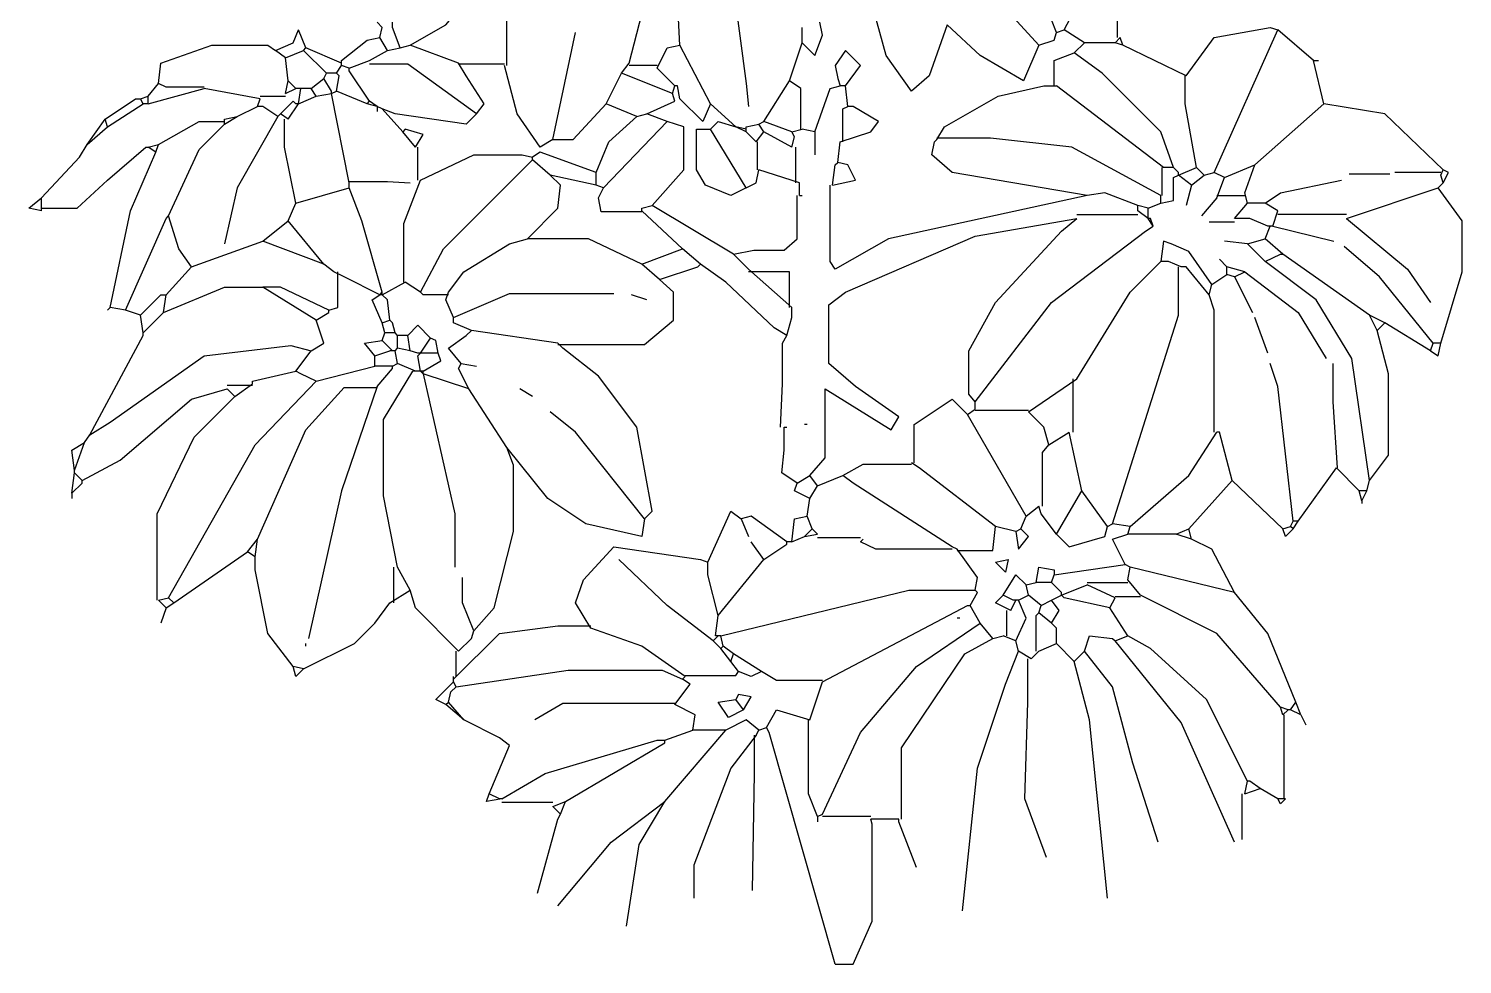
# Model space of a CAD drawing. Header units: millimetres. Extents: x 1217 to 2428, y 234 to 644.
# Drawn here: x 2124.609 to 2125.435, y 377.96 to 378.499 of the extents above; entities that cross this region are included whole.
import ezdxf

# ---------------------------------------------------------------- set-up
doc = ezdxf.new("R2010")
doc.units = ezdxf.units.MM
doc.layers.add('0.1', color=251, linetype='Continuous')

msp = doc.modelspace()

# ---------------------------------------------------------------- linework, layer by layer
at = {"layer": '0.1', "color": 3, "linetype": 'Continuous', "elevation": 0}
for points in [[(2124.98989, 378.61399), (2125.00747, 378.57733), (2125.02216, 378.46733), (2125.0236, 378.45413)], [(2124.95467, 378.47906), (2124.96788, 378.53039), (2124.96788, 378.59786), (2124.95907, 378.60813)], [(2124.98401, 378.48933), (2124.97813, 378.60373), (2124.97962, 378.61106)], [(2125.20548, 378.49813), (2125.22161, 378.52893)], [(2125.19081, 378.48933), (2125.16147, 378.52159)], [(2124.82854, 378.48933), (2124.84907, 378.50106), (2124.86376, 378.51866), (2124.8652, 378.51866)], [(2124.88427, 378.47759), (2124.88427, 378.51426)], [(2125.13801, 378.50106), (2125.12774, 378.47173), (2125.11747, 378.46293), (2125.10282, 378.48346), (2125.09548, 378.50986), (2125.10282, 378.51866), (2125.10575, 378.51866)], [(2125.23628, 378.49373), (2125.23628, 378.51866)], [(2125.20108, 378.49666), (2125.19813, 378.50399)], [(2124.75081, 378.48639), (2124.76108, 378.49079), (2124.76401, 378.49813)], [(2124.76841, 378.48786), (2124.76401, 378.49813)], [(2124.81095, 378.49373), (2124.81241, 378.49959), (2124.80948, 378.50253)], [(2124.82266, 378.48786), (2124.81829, 378.49959), (2124.81829, 378.50253)], [(2124.91067, 378.43506), (2124.92387, 378.49666)], [(2125.05442, 378.49079), (2125.06174, 378.48346), (2125.06614, 378.49519), (2125.06467, 378.50253)], [(2125.05442, 378.49079), (2125.05442, 378.49959)], [(2125.19081, 378.48933), (2125.182, 378.46879), (2125.15708, 378.48346), (2125.13801, 378.50106)], [(2125.19081, 378.48933), (2125.19962, 378.49226), (2125.20108, 378.49666)], [(2125.20108, 378.49666), (2125.20548, 378.49813)], [(2125.21721, 378.49079), (2125.20548, 378.49813)], [(2125.27587, 378.47173), (2125.292, 378.49373), (2125.32426, 378.49959), (2125.32868, 378.49813)], [(2125.292, 378.41599), (2125.32868, 378.49813)], [(2125.34921, 378.48053), (2125.32868, 378.49813)], [(2124.68335, 378.46733), (2124.68481, 378.47906), (2124.71415, 378.48933), (2124.74641, 378.48933), (2124.75081, 378.48639)], [(2124.76694, 378.48639), (2124.76841, 378.48786)], [(2124.78895, 378.47906), (2124.76841, 378.48786)], [(2124.78895, 378.48053), (2124.8036, 378.49226), (2124.81095, 378.49373)], [(2124.81534, 378.48639), (2124.81095, 378.49373)], [(2124.81534, 378.48639), (2124.82266, 378.48786)], [(2124.82266, 378.48786), (2124.82854, 378.48933)], [(2124.85641, 378.47906), (2124.82854, 378.48933)], [(2124.97081, 378.47613), (2124.97669, 378.48786), (2124.98401, 378.48933)], [(2125.00161, 378.45559), (2124.98401, 378.48933)], [(2125.04708, 378.46879), (2125.05442, 378.49079)], [(2125.21133, 378.48492), (2125.21721, 378.49079)], [(2125.23481, 378.49079), (2125.21721, 378.49079)], [(2125.23481, 378.49079), (2125.23774, 378.49373)], [(2125.23921, 378.48933), (2125.23481, 378.49079)], [(2125.23921, 378.48933), (2125.23774, 378.49373)], [(2125.27587, 378.47173), (2125.23921, 378.48933)], [(2124.75669, 378.48199), (2124.75081, 378.48639)], [(2124.75669, 378.48199), (2124.76694, 378.48639)], [(2124.75813, 378.46879), (2124.75669, 378.48199)], [(2124.78014, 378.47319), (2124.76694, 378.48639)], [(2124.78895, 378.47906), (2124.78895, 378.48053)], [(2124.79335, 378.47613), (2124.80509, 378.48053)], [(2124.80509, 378.48053), (2124.81534, 378.48639)], [(2125.07934, 378.46586), (2125.08813, 378.47759), (2125.07934, 378.48639), (2125.07348, 378.47759), (2125.07495, 378.47026), (2125.07641, 378.46586)], [(2125.19962, 378.46586), (2125.19962, 378.48053), (2125.21133, 378.48492)], [(2125.26854, 378.41893), (2125.26122, 378.43946), (2125.22747, 378.47319), (2125.21133, 378.48492)], [(2125.34921, 378.48053), (2125.35216, 378.48053)], [(2125.35508, 378.45559), (2125.34921, 378.48053)], [(2124.77868, 378.47026), (2124.78014, 378.47319)], [(2124.78602, 378.47319), (2124.78014, 378.47319)], [(2124.78602, 378.47319), (2124.78895, 378.47759)], [(2124.78602, 378.46293), (2124.78747, 378.47173), (2124.78602, 378.47319)], [(2124.78895, 378.47759), (2124.78895, 378.47906)], [(2124.79335, 378.47613), (2124.78895, 378.47759)], [(2124.80509, 378.45706), (2124.79335, 378.47466), (2124.79335, 378.47613)], [(2124.86669, 378.44972), (2124.82708, 378.47833), (2124.80509, 378.47833)], [(2124.86669, 378.44972), (2124.87108, 378.45559), (2124.86081, 378.47173), (2124.85641, 378.47906)], [(2124.88282, 378.47833), (2124.85641, 378.47833)], [(2124.91067, 378.43506), (2124.90335, 378.43066), (2124.89014, 378.44972), (2124.88282, 378.47759)], [(2124.94147, 378.45559), (2124.95028, 378.47319)], [(2124.95028, 378.47319), (2124.95467, 378.47906)], [(2124.97962, 378.46146), (2124.95028, 378.47319)], [(2124.97081, 378.47759), (2124.95467, 378.47759)], [(2124.98108, 378.46586), (2124.97081, 378.47613)], [(2125.28174, 378.41893), (2125.27514, 378.45559), (2125.27514, 378.47173)], [(2124.67747, 378.45999), (2124.68335, 378.46733)], [(2124.67747, 378.45559), (2124.70973, 378.46439)], [(2124.70973, 378.46512), (2124.68774, 378.46512), (2124.68335, 378.46733)], [(2124.742, 378.45853), (2124.70973, 378.46439)], [(2124.75669, 378.46146), (2124.75813, 378.46879)], [(2124.75669, 378.46146), (2124.76255, 378.46439)], [(2124.76255, 378.46439), (2124.75813, 378.46879)], [(2124.76548, 378.46439), (2124.76255, 378.46439)], [(2124.76401, 378.45559), (2124.76548, 378.46439)], [(2124.77134, 378.46439), (2124.76548, 378.46439)], [(2124.77134, 378.46439), (2124.77868, 378.47026)], [(2124.77427, 378.45999), (2124.77134, 378.46439)], [(2124.78307, 378.46293), (2124.77868, 378.47026)], [(2124.78307, 378.46146), (2124.78307, 378.46293)], [(2124.78307, 378.46146), (2124.78602, 378.46293)], [(2124.8036, 378.45559), (2124.78602, 378.46293)], [(2124.97962, 378.46146), (2124.98108, 378.46586)], [(2125.00161, 378.45559), (2124.99721, 378.44532), (2124.98401, 378.45853), (2124.98255, 378.46586), (2124.98108, 378.46586)], [(2125.03241, 378.44532), (2125.04708, 378.46879)], [(2125.05368, 378.44093), (2125.05368, 378.46439), (2125.04708, 378.46879)], [(2125.06174, 378.43946), (2125.07055, 378.46439), (2125.07641, 378.46586)], [(2125.07788, 378.46586), (2125.07641, 378.46586)], [(2125.07934, 378.46586), (2125.07788, 378.46586)], [(2125.08081, 378.45413), (2125.07934, 378.46586)], [(2125.13216, 378.43506), (2125.13653, 378.44239), (2125.16735, 378.45999), (2125.19376, 378.46586), (2125.20108, 378.46586)], [(2125.26266, 378.41893), (2125.20108, 378.46586)], [(2124.65255, 378.44679), (2124.67014, 378.45853), (2124.67307, 378.45853)], [(2124.65401, 378.44239), (2124.67454, 378.45559)], [(2124.67307, 378.45853), (2124.67747, 378.45999)], [(2124.67454, 378.45559), (2124.67307, 378.45853)], [(2124.67747, 378.45559), (2124.67454, 378.45559)], [(2124.67747, 378.45559), (2124.67747, 378.45999)], [(2124.74055, 378.45413), (2124.742, 378.45853)], [(2124.742, 378.45999), (2124.75669, 378.45999)], [(2124.75376, 378.44972), (2124.76108, 378.45706), (2124.76255, 378.45559)], [(2124.75813, 378.44679), (2124.76401, 378.45559)], [(2124.76401, 378.45559), (2124.76255, 378.45559)], [(2124.76401, 378.45559), (2124.77427, 378.45999)], [(2124.77427, 378.45999), (2124.78307, 378.46146)], [(2124.79335, 378.41012), (2124.78307, 378.46146)], [(2124.8036, 378.45559), (2124.80509, 378.45706)], [(2124.80948, 378.45413), (2124.8036, 378.45559)], [(2124.80948, 378.45413), (2124.80509, 378.45706)], [(2124.91067, 378.43506), (2124.92241, 378.43506), (2124.94147, 378.45559)], [(2124.95907, 378.44826), (2124.94147, 378.45559)], [(2124.96495, 378.44972), (2124.98108, 378.45706), (2124.97962, 378.46146)], [(2125.01628, 378.44239), (2125.00161, 378.45559)], [(2125.31548, 378.42039), (2125.35508, 378.45559)], [(2125.42401, 378.41746), (2125.39028, 378.44972), (2125.35508, 378.45559)], [(2124.64227, 378.43213), (2124.65255, 378.44679)], [(2124.65401, 378.44239), (2124.65255, 378.44679)], [(2124.75227, 378.44826), (2124.7288, 378.40719), (2124.72147, 378.37492)], [(2124.72147, 378.44679), (2124.7288, 378.44826)], [(2124.72147, 378.44386), (2124.7288, 378.44826)], [(2124.72147, 378.44386), (2124.72147, 378.44679)], [(2124.7288, 378.44826), (2124.74055, 378.45413)], [(2124.75227, 378.44826), (2124.74348, 378.45413), (2124.74055, 378.45413)], [(2124.75227, 378.44826), (2124.75376, 378.44972)], [(2124.75813, 378.44679), (2124.75376, 378.44972)], [(2124.76255, 378.39839), (2124.75595, 378.43066), (2124.75595, 378.44679)], [(2124.80948, 378.45413), (2124.80948, 378.45119)], [(2124.81241, 378.45266), (2124.80948, 378.45413)], [(2124.86669, 378.44972), (2124.86081, 378.44386), (2124.81973, 378.44972), (2124.81241, 378.45266)], [(2124.82415, 378.43946), (2124.81241, 378.45266)], [(2124.93561, 378.41599), (2124.94294, 378.43359), (2124.95907, 378.44826)], [(2124.95907, 378.44826), (2124.96495, 378.44972)], [(2124.97669, 378.44532), (2124.96495, 378.44972)], [(2125.07641, 378.43359), (2125.09401, 378.43946), (2125.09841, 378.44532), (2125.08376, 378.45413), (2125.08081, 378.45413)], [(2125.07788, 378.43359), (2125.07788, 378.45266), (2125.08081, 378.45413)], [(2124.64227, 378.43213), (2124.65401, 378.44239)], [(2124.68335, 378.43213), (2124.7068, 378.44532), (2124.72147, 378.44532)], [(2124.68921, 378.39106), (2124.7068, 378.42919), (2124.72147, 378.44386)], [(2124.83147, 378.43066), (2124.83587, 378.43799), (2124.82561, 378.44093), (2124.82415, 378.43946)], [(2124.83147, 378.43066), (2124.82415, 378.43946)], [(2124.94001, 378.40719), (2124.97669, 378.44532)], [(2124.96788, 378.39693), (2124.98622, 378.41746), (2124.98622, 378.44239), (2124.97669, 378.44532)], [(2125.02216, 378.40719), (2125.01335, 378.40279), (2124.99868, 378.40866), (2124.99354, 378.41746), (2124.99354, 378.44093), (2125.00161, 378.44093)], [(2125.00161, 378.44093), (2125.00602, 378.44532), (2125.01628, 378.44239)], [(2125.02216, 378.40719), (2125.00161, 378.44093)], [(2125.02216, 378.44093), (2125.01628, 378.44239)], [(2125.02216, 378.43946), (2125.01628, 378.44239)], [(2125.02216, 378.44239), (2125.02948, 378.44386)], [(2125.02216, 378.44093), (2125.02216, 378.44239)], [(2125.02216, 378.43946), (2125.02216, 378.44093)], [(2125.02801, 378.43359), (2125.02216, 378.43946)], [(2125.02801, 378.43359), (2125.03241, 378.43946)], [(2125.02948, 378.44386), (2125.03241, 378.44532)], [(2125.03241, 378.43946), (2125.02948, 378.44386)], [(2125.04854, 378.43946), (2125.03241, 378.44532)], [(2125.04854, 378.43066), (2125.03241, 378.43946)], [(2125.04854, 378.43946), (2125.05442, 378.44093)], [(2125.04854, 378.43066), (2125.05001, 378.43653), (2125.04854, 378.43946)], [(2125.06174, 378.43946), (2125.05442, 378.44093)], [(2125.06174, 378.43946), (2125.06174, 378.42626)], [(2124.61587, 378.39546), (2124.63641, 378.39546), (2124.65401, 378.41159), (2124.67602, 378.43066), (2124.67747, 378.43066)], [(2124.63788, 378.42479), (2124.64227, 378.43213)], [(2124.63788, 378.42479), (2124.64227, 378.43213)], [(2124.67747, 378.43066), (2124.68335, 378.43213)], [(2124.68188, 378.42773), (2124.67747, 378.43066)], [(2124.68188, 378.42773), (2124.68335, 378.43213)], [(2124.83294, 378.41159), (2124.83294, 378.43066)], [(2125.02876, 378.41746), (2125.02876, 378.43359)], [(2125.05075, 378.41012), (2125.05075, 378.43066)], [(2125.07495, 378.42186), (2125.07641, 378.43359)], [(2125.21868, 378.40279), (2125.14094, 378.41599), (2125.12921, 378.42626), (2125.13067, 378.43359), (2125.13216, 378.43506)], [(2125.26122, 378.40279), (2125.20989, 378.43066), (2125.16294, 378.43579), (2125.13216, 378.43579)], [(2124.61587, 378.40133), (2124.63788, 378.42479)], [(2124.65548, 378.33826), (2124.66721, 378.39399), (2124.68188, 378.42773)], [(2124.83442, 378.41159), (2124.8652, 378.42626), (2124.89307, 378.42626), (2124.89895, 378.42479)], [(2124.83442, 378.34706), (2124.84762, 378.37199), (2124.89895, 378.42333)], [(2124.93561, 378.41599), (2124.90335, 378.42773), (2124.89895, 378.42479)], [(2124.89895, 378.42333), (2124.89895, 378.42479)], [(2124.90921, 378.41452), (2124.89895, 378.42333)], [(2125.072, 378.40866), (2125.07348, 378.42039), (2125.07495, 378.42186)], [(2125.072, 378.40866), (2125.0852, 378.41159), (2125.08081, 378.42039), (2125.07495, 378.42186)], [(2124.89602, 378.37786), (2124.9136, 378.39546), (2124.91508, 378.40866), (2124.90921, 378.41452)], [(2124.93561, 378.40866), (2124.90921, 378.41452)], [(2124.93561, 378.40866), (2124.93561, 378.41599)], [(2125.02216, 378.40719), (2125.02801, 378.41012), (2125.02948, 378.41746)], [(2125.05294, 378.41012), (2125.02948, 378.41746)], [(2125.26122, 378.39839), (2125.26854, 378.39986), (2125.26854, 378.41306), (2125.27147, 378.41452)], [(2125.26194, 378.40279), (2125.26194, 378.41893)], [(2125.26854, 378.41893), (2125.26266, 378.41893)], [(2125.27147, 378.41599), (2125.26854, 378.41893)], [(2125.27147, 378.41452), (2125.28174, 378.41893)], [(2125.27147, 378.41452), (2125.27147, 378.41599)], [(2125.2788, 378.40866), (2125.27147, 378.41452)], [(2125.2788, 378.40866), (2125.28614, 378.41452)], [(2125.28614, 378.41452), (2125.28174, 378.41893)], [(2125.28614, 378.41452), (2125.292, 378.41599)], [(2125.29788, 378.41306), (2125.292, 378.41599)], [(2125.29348, 378.40133), (2125.29788, 378.41306)], [(2125.29788, 378.41306), (2125.31548, 378.42039)], [(2125.30962, 378.40426), (2125.31548, 378.42039)], [(2125.36973, 378.41526), (2125.39321, 378.41526)], [(2125.42255, 378.41599), (2125.39614, 378.41599)], [(2125.42255, 378.41452), (2125.42401, 378.41746)], [(2125.42401, 378.41012), (2125.42255, 378.41452)], [(2125.42401, 378.41012), (2125.42694, 378.41599), (2125.42401, 378.41746)], [(2124.76255, 378.39839), (2124.79335, 378.40719)], [(2124.79335, 378.41086), (2124.81534, 378.41086), (2124.82854, 378.41012)], [(2124.79335, 378.40866), (2124.79335, 378.41012)], [(2124.79335, 378.40719), (2124.79335, 378.40866)], [(2124.81241, 378.34706), (2124.80067, 378.38813), (2124.79335, 378.40719)], [(2124.82489, 378.35293), (2124.82489, 378.38666), (2124.83442, 378.41159)], [(2124.94001, 378.40719), (2124.93561, 378.40866)], [(2124.962, 378.39326), (2124.93854, 378.39326), (2124.93708, 378.40133), (2124.94001, 378.40719)], [(2125.05294, 378.40279), (2125.05294, 378.41012)], [(2125.21868, 378.40279), (2125.10426, 378.37786), (2125.07348, 378.36026), (2125.07055, 378.36466), (2125.07055, 378.40866)], [(2125.2788, 378.40866), (2125.27587, 378.39693)], [(2125.32133, 378.39839), (2125.33014, 378.40426), (2125.36534, 378.41159)], [(2125.36829, 378.38959), (2125.42108, 378.40719)], [(2125.42108, 378.40719), (2125.42401, 378.41012)], [(2125.42255, 378.31773), (2125.43501, 378.35879), (2125.43501, 378.38813), (2125.42108, 378.40719)], [(2124.61587, 378.39399), (2124.60854, 378.39546), (2124.61587, 378.40133)], [(2124.61587, 378.39399), (2124.61587, 378.40133)], [(2124.75813, 378.38813), (2124.76255, 378.39839)], [(2124.962, 378.39546), (2124.96788, 378.39693)], [(2125.01481, 378.36906), (2124.96788, 378.39693)], [(2125.01481, 378.36906), (2125.02653, 378.37126), (2125.04415, 378.37126), (2125.05147, 378.37786), (2125.05147, 378.40279)], [(2125.05294, 378.40279), (2125.05442, 378.40279)], [(2125.24801, 378.39693), (2125.22895, 378.40426), (2125.21868, 378.40279)], [(2125.25387, 378.39546), (2125.24801, 378.39693)], [(2125.24801, 378.39399), (2125.24801, 378.39693)], [(2125.25387, 378.39546), (2125.26122, 378.39839)], [(2125.26122, 378.39839), (2125.26122, 378.40279)], [(2125.29348, 378.40133), (2125.28467, 378.39106)], [(2125.29348, 378.40279), (2125.30962, 378.40279)], [(2125.30376, 378.38959), (2125.31108, 378.39839)], [(2125.31108, 378.39839), (2125.30962, 378.40426)], [(2125.32133, 378.39839), (2125.31108, 378.39839)], [(2125.32868, 378.39399), (2125.32133, 378.39839)], [(2124.66427, 378.33679), (2124.68774, 378.38959), (2124.68921, 378.39106)], [(2124.70241, 378.36173), (2124.69509, 378.37199), (2124.68921, 378.39106)], [(2124.98548, 378.37199), (2124.962, 378.39399), (2124.962, 378.39546)], [(2125.0588, 378.24146), (2125.06762, 378.25173), (2125.06762, 378.29133), (2125.10575, 378.26786), (2125.11014, 378.27519), (2125.0852, 378.29279), (2125.06981, 378.30599), (2125.06981, 378.33972), (2125.07934, 378.34706), (2125.15415, 378.37933), (2125.21282, 378.38959)], [(2125.15415, 378.28399), (2125.15048, 378.28839), (2125.15048, 378.31333), (2125.16587, 378.34119), (2125.20401, 378.38226), (2125.21282, 378.38959)], [(2125.21282, 378.39179), (2125.24801, 378.39179)], [(2125.25387, 378.38959), (2125.24801, 378.39399)], [(2125.25387, 378.38959), (2125.25387, 378.39546)], [(2125.2568, 378.38519), (2125.25387, 378.38959)], [(2125.2568, 378.38519), (2125.25534, 378.38959), (2125.25387, 378.38959)], [(2125.32282, 378.38519), (2125.31255, 378.38959), (2125.30376, 378.38959)], [(2125.32575, 378.38519), (2125.32868, 378.39399)], [(2125.36829, 378.39179), (2125.32868, 378.39179)], [(2125.36829, 378.38959), (2125.40348, 378.36026), (2125.41669, 378.34119)], [(2124.74348, 378.37639), (2124.75813, 378.38813)], [(2124.77868, 378.36319), (2124.75813, 378.38813)], [(2125.15415, 378.28399), (2125.19813, 378.34119), (2125.25241, 378.38226), (2125.2568, 378.38519)], [(2125.30376, 378.38739), (2125.28907, 378.38739)], [(2125.32133, 378.37786), (2125.32426, 378.38519)], [(2125.32426, 378.38519), (2125.32282, 378.38519)], [(2125.32575, 378.38519), (2125.32426, 378.38519)], [(2125.32575, 378.38519), (2125.36094, 378.37639)], [(2124.70241, 378.36173), (2124.74348, 378.37639)], [(2124.77868, 378.36319), (2124.74348, 378.37639)], [(2124.85055, 378.34706), (2124.85934, 378.35879), (2124.88575, 378.37492), (2124.89602, 378.37786)], [(2124.962, 378.36319), (2124.93122, 378.37786), (2124.89602, 378.37786)], [(2124.962, 378.36319), (2124.98548, 378.37199)], [(2124.99575, 378.36319), (2124.98548, 378.37199)], [(2125.29055, 378.35146), (2125.27735, 378.37053), (2125.26708, 378.37492), (2125.26266, 378.37639), (2125.26122, 378.36466)], [(2125.31108, 378.37492), (2125.29788, 378.37639)], [(2125.31108, 378.37492), (2125.32133, 378.37786)], [(2125.32133, 378.36466), (2125.31108, 378.37492)], [(2125.33161, 378.36906), (2125.32133, 378.37786)], [(2125.41813, 378.31773), (2125.38735, 378.35586), (2125.3668, 378.37346)], [(2125.0236, 378.36026), (2125.01481, 378.36906)], [(2125.21282, 378.29719), (2125.2436, 378.34706), (2125.26122, 378.36466)], [(2125.27294, 378.36173), (2125.26561, 378.36466), (2125.26122, 378.36466)], [(2125.29934, 378.36173), (2125.29495, 378.36613)], [(2125.32133, 378.36466), (2125.33014, 378.36906), (2125.33161, 378.36906)], [(2125.38147, 378.23853), (2125.37122, 378.30893), (2125.35067, 378.34266), (2125.32133, 378.36466)], [(2125.38147, 378.33386), (2125.33161, 378.36906)], [(2124.68774, 378.34559), (2124.70241, 378.36173)], [(2124.78454, 378.35879), (2124.77868, 378.36319)], [(2124.78161, 378.33679), (2124.78675, 378.33826), (2124.78675, 378.35879)], [(2124.81095, 378.34559), (2124.7904, 378.35586), (2124.78454, 378.35879)], [(2124.97227, 378.35439), (2124.962, 378.36319)], [(2124.97227, 378.35439), (2124.99426, 378.36173), (2124.99575, 378.36319)], [(2125.04561, 378.32213), (2125.03829, 378.32653), (2125.0104, 378.35293), (2124.99575, 378.36319)], [(2125.04854, 378.33826), (2125.0236, 378.36026)], [(2125.04708, 378.33826), (2125.04708, 378.35879), (2125.0236, 378.35879)], [(2125.23335, 378.21359), (2125.27147, 378.33386), (2125.27147, 378.36173)], [(2125.28907, 378.34559), (2125.27587, 378.36173), (2125.27294, 378.36173)], [(2125.29055, 378.35146), (2125.29934, 378.35733)], [(2125.30962, 378.35879), (2125.29934, 378.36173)], [(2125.29934, 378.35733), (2125.29934, 378.36173)], [(2125.30376, 378.35586), (2125.29934, 378.35733)], [(2125.30376, 378.35586), (2125.30962, 378.35879)], [(2125.30376, 378.35586), (2125.31401, 378.33532)], [(2125.30962, 378.35879), (2125.3404, 378.33532), (2125.35653, 378.30893)], [(2124.68628, 378.33532), (2124.72147, 378.34999), (2124.74348, 378.34999)], [(2124.78161, 378.33679), (2124.75376, 378.34999), (2124.74348, 378.34999)], [(2124.77427, 378.33093), (2124.74348, 378.34999)], [(2124.81095, 378.34559), (2124.81241, 378.34706)], [(2124.81241, 378.34559), (2124.82561, 378.35293)], [(2124.81241, 378.34559), (2124.81241, 378.34706)], [(2124.83442, 378.34706), (2124.82561, 378.35293)], [(2124.85055, 378.34559), (2124.83587, 378.34559), (2124.83442, 378.34706)], [(2124.85348, 378.33239), (2124.84907, 378.34266), (2124.85055, 378.34706)], [(2124.9136, 378.31699), (2124.96348, 378.31699), (2124.98034, 378.33093), (2124.98034, 378.34706), (2124.97227, 378.35439)], [(2125.28907, 378.34559), (2125.29055, 378.35146)], [(2124.67307, 378.33386), (2124.68481, 378.34559), (2124.68774, 378.34559)], [(2124.68628, 378.33532), (2124.68774, 378.34559)], [(2124.81241, 378.32946), (2124.80653, 378.34266), (2124.81095, 378.34559)], [(2124.81241, 378.34559), (2124.81095, 378.34559)], [(2124.8168, 378.33093), (2124.81534, 378.34266), (2124.81241, 378.34559)], [(2124.85348, 378.33239), (2124.88575, 378.34633), (2124.94587, 378.34633)], [(2124.96495, 378.34266), (2124.95614, 378.34559)], [(2125.292, 378.26639), (2125.292, 378.33679), (2125.28907, 378.34559)], [(2124.65548, 378.33826), (2124.65401, 378.33679)], [(2124.66427, 378.33679), (2124.65548, 378.33826)], [(2124.67307, 378.33386), (2124.66427, 378.33679)], [(2124.67454, 378.32359), (2124.67307, 378.33386)], [(2124.67454, 378.32359), (2124.68628, 378.33532)], [(2124.77134, 378.31333), (2124.77868, 378.31773), (2124.77427, 378.33093)], [(2124.77427, 378.33093), (2124.78161, 378.33532), (2124.78161, 378.33679)], [(2124.81241, 378.32946), (2124.8168, 378.33093)], [(2124.81973, 378.32359), (2124.81829, 378.32946), (2124.8168, 378.33093)], [(2124.86376, 378.32506), (2124.85348, 378.32946), (2124.85348, 378.33239)], [(2125.04561, 378.32213), (2125.04854, 378.33239), (2125.04854, 378.33826)], [(2125.32282, 378.31186), (2125.31548, 378.33239)], [(2125.39028, 378.32946), (2125.38147, 378.33386)], [(2125.38587, 378.32506), (2125.38147, 378.33386)], [(2124.64376, 378.26492), (2124.67454, 378.32213), (2124.67454, 378.32359)], [(2124.81387, 378.32359), (2124.81241, 378.32946)], [(2124.81241, 378.31919), (2124.81387, 378.32359)], [(2124.81973, 378.32359), (2124.81387, 378.32359)], [(2124.82122, 378.32213), (2124.81973, 378.32359)], [(2124.82708, 378.32213), (2124.82122, 378.32213)], [(2124.82122, 378.31479), (2124.82122, 378.32213)], [(2124.84028, 378.32066), (2124.83294, 378.32799), (2124.82708, 378.32213)], [(2124.82854, 378.31333), (2124.82708, 378.32213)], [(2124.85788, 378.30599), (2124.85055, 378.31479), (2124.86081, 378.32213), (2124.86376, 378.32506)], [(2124.9136, 378.31773), (2124.86376, 378.32506)], [(2125.04194, 378.26933), (2125.04305, 378.29426), (2125.04305, 378.31773), (2125.04561, 378.32213)], [(2125.38147, 378.23853), (2125.39247, 378.25319), (2125.39247, 378.30012), (2125.38587, 378.32506)], [(2125.38587, 378.32506), (2125.39028, 378.32946)], [(2125.41669, 378.31333), (2125.39028, 378.32946)], [(2124.64376, 378.26492), (2124.65548, 378.27226), (2124.70973, 378.31039), (2124.75962, 378.31626), (2124.77134, 378.31333)], [(2124.80802, 378.31039), (2124.80216, 378.31773), (2124.81241, 378.31919)], [(2124.81829, 378.31333), (2124.81241, 378.31919)], [(2124.81973, 378.31333), (2124.82122, 378.31479)], [(2124.82854, 378.31333), (2124.82122, 378.31479)], [(2124.83442, 378.31186), (2124.84028, 378.32066)], [(2124.84468, 378.31186), (2124.84321, 378.31919), (2124.84028, 378.32066)], [(2124.96348, 378.21653), (2124.96788, 378.22093), (2124.95907, 378.26933), (2124.93708, 378.29866), (2124.91653, 378.31479), (2124.9136, 378.31773)], [(2125.41669, 378.31333), (2125.42108, 378.31039), (2125.42255, 378.31773)], [(2125.41669, 378.31333), (2125.41813, 378.31773)], [(2125.42255, 378.31773), (2125.41813, 378.31773)], [(2124.76255, 378.30159), (2124.77134, 378.31333)], [(2124.80802, 378.31039), (2124.8168, 378.31333)], [(2124.80802, 378.30452), (2124.80802, 378.31039)], [(2124.81829, 378.31333), (2124.8168, 378.31333)], [(2124.81973, 378.31333), (2124.81829, 378.31333)], [(2124.81829, 378.30452), (2124.82122, 378.30599)], [(2124.82122, 378.30599), (2124.81973, 378.31333)], [(2124.83147, 378.30159), (2124.82122, 378.30599)], [(2124.83294, 378.31186), (2124.82854, 378.31333)], [(2124.83442, 378.31186), (2124.83294, 378.31186)], [(2124.83442, 378.30159), (2124.83294, 378.31039), (2124.83442, 378.31186)], [(2124.84468, 378.31186), (2124.83442, 378.31186)], [(2124.83587, 378.30159), (2124.84614, 378.30746), (2124.84468, 378.31186)], [(2124.86227, 378.29133), (2124.85641, 378.30306), (2124.85788, 378.30599)], [(2124.85788, 378.30599), (2124.86669, 378.30452)], [(2125.33747, 378.21506), (2125.32868, 378.29279), (2125.32426, 378.30599)], [(2125.36313, 378.24586), (2125.36057, 378.28399), (2125.36057, 378.30599)], [(2124.73762, 378.29573), (2124.76255, 378.30159)], [(2124.77427, 378.29573), (2124.76548, 378.30012), (2124.76255, 378.30159)], [(2124.77427, 378.29573), (2124.80802, 378.30452)], [(2124.81829, 378.30452), (2124.80802, 378.30452)], [(2124.80948, 378.29279), (2124.81829, 378.30306), (2124.81829, 378.30452)], [(2124.82122, 378.18866), (2124.81313, 378.22972), (2124.81313, 378.27373), (2124.83001, 378.30159)], [(2124.83147, 378.30159), (2124.83001, 378.30159)], [(2124.83294, 378.30159), (2124.83147, 378.30159)], [(2124.83442, 378.30159), (2124.83294, 378.30159)], [(2124.83587, 378.30159), (2124.83442, 378.30159)], [(2124.83587, 378.30012), (2124.83442, 378.30159)], [(2124.83587, 378.30012), (2124.83587, 378.30159)], [(2124.83587, 378.30012), (2124.85421, 378.21946), (2124.85421, 378.18866)], [(2124.86227, 378.29133), (2124.83587, 378.30012)], [(2124.63934, 378.23853), (2124.66134, 378.25026), (2124.70241, 378.28546), (2124.72294, 378.29133)], [(2124.68921, 378.17106), (2124.73907, 378.25906), (2124.77427, 378.29573)], [(2124.72294, 378.29353), (2124.73762, 378.29353)], [(2124.72735, 378.28693), (2124.72294, 378.29133)], [(2124.72735, 378.28693), (2124.73762, 378.29426), (2124.73762, 378.29573)], [(2124.74055, 378.20479), (2124.76841, 378.26786), (2124.7904, 378.29206), (2124.80948, 378.29206)], [(2124.80948, 378.29279), (2124.78895, 378.23266), (2124.76989, 378.14759)], [(2124.88427, 378.25759), (2124.86227, 378.29133)], [(2124.89895, 378.28693), (2124.89161, 378.29133)], [(2125.18495, 378.27813), (2125.21282, 378.29719)], [(2125.21061, 378.26639), (2125.21061, 378.29719)], [(2124.68262, 378.16959), (2124.68262, 378.21946), (2124.70387, 378.26346), (2124.72735, 378.28693)], [(2125.11895, 378.24879), (2125.11895, 378.27079), (2125.14094, 378.28546), (2125.14973, 378.27666)], [(2125.15415, 378.27959), (2125.15415, 378.28399)], [(2124.96348, 378.21653), (2124.92387, 378.26639), (2124.90921, 378.27813)], [(2125.14973, 378.27666), (2125.15415, 378.27959)], [(2125.18348, 378.21799), (2125.14973, 378.27666)], [(2125.18495, 378.27886), (2125.15415, 378.27886)], [(2125.19669, 378.25906), (2125.19376, 378.26933), (2125.18495, 378.27813)], [(2124.64081, 378.26053), (2124.64376, 378.26492)], [(2125.05147, 378.23706), (2125.04266, 378.24293), (2125.04415, 378.25613), (2125.04415, 378.26933)], [(2125.04415, 378.26933), (2125.04561, 378.26933)], [(2125.05735, 378.27079), (2125.05587, 378.27079)], [(2125.19669, 378.25906), (2125.20841, 378.26639)], [(2125.21575, 378.23266), (2125.20841, 378.26639)], [(2125.2436, 378.21213), (2125.27735, 378.24146), (2125.29348, 378.26639)], [(2125.30227, 378.23853), (2125.29495, 378.26639), (2125.29348, 378.26639)], [(2124.63495, 378.24439), (2124.63348, 378.25613), (2124.64081, 378.26053)], [(2124.63495, 378.24439), (2124.64081, 378.26053)], [(2124.8652, 378.15199), (2124.87694, 378.16519), (2124.88794, 378.20919), (2124.88794, 378.24733), (2124.88427, 378.25759)], [(2124.96348, 378.21653), (2124.962, 378.20626), (2124.92973, 378.21359), (2124.90774, 378.22826), (2124.88427, 378.25759)], [(2125.19301, 378.22386), (2125.19301, 378.25466), (2125.19669, 378.25906)], [(2125.07788, 378.24146), (2125.08962, 378.24806), (2125.11747, 378.24806)], [(2125.16587, 378.21213), (2125.12188, 378.24586), (2125.11747, 378.24879)], [(2124.63348, 378.23119), (2124.63495, 378.24293)], [(2124.63495, 378.24293), (2124.63495, 378.24439)], [(2124.63934, 378.23853), (2124.63495, 378.24293)], [(2125.05147, 378.23706), (2125.0588, 378.24146)], [(2125.06321, 378.23559), (2125.0588, 378.24146)], [(2125.06321, 378.23559), (2125.07788, 378.24146)], [(2125.14094, 378.20039), (2125.08376, 378.23706), (2125.07788, 378.24146)], [(2125.3404, 378.21506), (2125.36241, 378.24586)], [(2125.37561, 378.23266), (2125.36241, 378.24586)], [(2124.63348, 378.23119), (2124.63934, 378.23706), (2124.63934, 378.23853)], [(2124.63348, 378.23119), (2124.63348, 378.22826)], [(2125.0588, 378.22826), (2125.05001, 378.23266), (2125.05147, 378.23706)], [(2125.0588, 378.22826), (2125.06321, 378.23559)], [(2125.20108, 378.20773), (2125.21575, 378.23266)], [(2125.2304, 378.21213), (2125.21575, 378.23266)], [(2125.27735, 378.21066), (2125.30227, 378.23853)], [(2125.33161, 378.21066), (2125.30227, 378.23853)], [(2125.38001, 378.23266), (2125.37561, 378.23266)], [(2125.37708, 378.22679), (2125.37561, 378.23266)], [(2125.37708, 378.22679), (2125.38001, 378.23266)], [(2125.38001, 378.23266), (2125.38147, 378.23853)], [(2125.05735, 378.21799), (2125.0588, 378.22826)], [(2125.18348, 378.21799), (2125.19081, 378.22386)], [(2125.20108, 378.20773), (2125.19227, 378.21946), (2125.19081, 378.22386)], [(2125.37708, 378.22679), (2125.37708, 378.22532)], [(2125.00014, 378.19159), (2125.01335, 378.22093), (2125.01921, 378.21653)], [(2125.04561, 378.20333), (2125.02508, 378.21799), (2125.01921, 378.21653)], [(2125.01921, 378.21653), (2125.0236, 378.20626)], [(2125.04854, 378.20333), (2125.05001, 378.21653), (2125.05735, 378.21799)], [(2125.06028, 378.21066), (2125.05735, 378.21799)], [(2125.18055, 378.21066), (2125.18348, 378.21799)], [(2125.33602, 378.21213), (2125.33747, 378.21506)], [(2125.3404, 378.21506), (2125.33747, 378.21506)], [(2125.33747, 378.21066), (2125.3404, 378.21506)], [(2125.05587, 378.20626), (2125.06028, 378.21066)], [(2125.05587, 378.20626), (2125.06321, 378.20773)], [(2125.06321, 378.20773), (2125.06028, 378.21066)], [(2125.14387, 378.19819), (2125.16442, 378.19819), (2125.16587, 378.21213)], [(2125.17762, 378.20919), (2125.16587, 378.21213)], [(2125.17762, 378.20919), (2125.17907, 378.19893), (2125.18495, 378.20626), (2125.18055, 378.21066)], [(2125.17762, 378.20919), (2125.18055, 378.21066)], [(2125.20108, 378.20773), (2125.20841, 378.20039), (2125.22895, 378.20626), (2125.2304, 378.21213)], [(2125.2304, 378.21213), (2125.23335, 378.21359)], [(2125.2436, 378.21213), (2125.23335, 378.21359)], [(2125.24067, 378.19012), (2125.23335, 378.20479), (2125.24216, 378.20773)], [(2125.24216, 378.20773), (2125.2436, 378.21213)], [(2125.27001, 378.20773), (2125.24216, 378.20773)], [(2125.27001, 378.20773), (2125.27735, 378.21066)], [(2125.2788, 378.20479), (2125.27001, 378.20773)], [(2125.2788, 378.20479), (2125.27735, 378.21066)], [(2125.33161, 378.21066), (2125.33602, 378.21213)], [(2125.33747, 378.21066), (2125.33307, 378.20626), (2125.33161, 378.21066)], [(2125.33747, 378.21066), (2125.33602, 378.21213)], [(2124.73468, 378.19746), (2124.74055, 378.20479)], [(2124.73907, 378.19452), (2124.74055, 378.20479)], [(2124.93266, 378.15346), (2124.92387, 378.16813), (2124.92829, 378.18133), (2124.94587, 378.20039), (2124.99575, 378.19306), (2125.00014, 378.19159)], [(2125.03241, 378.19306), (2125.02508, 378.20333)], [(2125.03241, 378.19306), (2125.04561, 378.20186), (2125.04561, 378.20333)], [(2125.04854, 378.20333), (2125.04561, 378.20333)], [(2125.04854, 378.20333), (2125.05587, 378.20626)], [(2125.08813, 378.20553), (2125.06321, 378.20553)], [(2125.08813, 378.20333), (2125.08962, 378.20479)], [(2125.14094, 378.19893), (2125.09694, 378.19893), (2125.08813, 378.20333)], [(2125.14387, 378.19893), (2125.14094, 378.20039)], [(2125.15415, 378.17546), (2125.15561, 378.18279), (2125.14387, 378.19893)], [(2125.30376, 378.17399), (2125.29055, 378.19893), (2125.2788, 378.20479)], [(2124.69216, 378.16813), (2124.73468, 378.19746)], [(2124.73907, 378.19452), (2124.73468, 378.19746)], [(2124.76108, 378.13146), (2124.74641, 378.15053), (2124.73907, 378.18719), (2124.73907, 378.19452)], [(2125.00307, 378.14613), (2124.97669, 378.16666), (2124.9488, 378.19306)], [(2125.00602, 378.16079), (2125.00014, 378.18426), (2125.00014, 378.19159)], [(2125.00602, 378.16079), (2125.03241, 378.19306)], [(2125.17174, 378.18573), (2125.16587, 378.19159), (2125.17321, 378.19306), (2125.17174, 378.18573)], [(2125.19962, 378.18426), (2125.24067, 378.19012)], [(2125.2436, 378.18866), (2125.24067, 378.19012)], [(2124.81901, 378.16813), (2124.81901, 378.18866)], [(2124.82854, 378.17546), (2124.82122, 378.18866)], [(2124.8652, 378.15199), (2124.8586, 378.16813), (2124.8586, 378.18279)], [(2125.17028, 378.17253), (2125.17762, 378.18426), (2125.18348, 378.17839)], [(2125.18934, 378.17986), (2125.19081, 378.18866), (2125.19962, 378.18719), (2125.19962, 378.18426)], [(2125.19813, 378.17986), (2125.19962, 378.18426)], [(2125.24216, 378.18133), (2125.2436, 378.18866)], [(2125.30376, 378.17399), (2125.2436, 378.18866)], [(2124.8168, 378.16813), (2124.82854, 378.17546)], [(2124.85641, 378.14026), (2124.83147, 378.16519), (2124.82854, 378.17546)], [(2125.00747, 378.14906), (2125.11602, 378.17546), (2125.15415, 378.17546)], [(2125.15122, 378.16666), (2125.15561, 378.17399), (2125.15415, 378.17546)], [(2125.18348, 378.17839), (2125.18934, 378.17986)], [(2125.18495, 378.17253), (2125.18348, 378.17839)], [(2125.19813, 378.17986), (2125.18934, 378.17986)], [(2125.20401, 378.17399), (2125.19813, 378.17986)], [(2125.20401, 378.17253), (2125.21868, 378.17839)], [(2125.20401, 378.17253), (2125.20401, 378.17399)], [(2125.21868, 378.17986), (2125.24216, 378.17986)], [(2125.23481, 378.17106), (2125.21868, 378.17839)], [(2125.24948, 378.17253), (2125.24216, 378.18133)], [(2125.33895, 378.11093), (2125.32282, 378.15053), (2125.30376, 378.17399)], [(2124.68335, 378.16959), (2124.68921, 378.17106)], [(2124.68774, 378.16519), (2124.68335, 378.16959)], [(2124.68774, 378.16519), (2124.68481, 378.15639)], [(2124.68774, 378.16519), (2124.69216, 378.16813)], [(2124.69216, 378.16813), (2124.68921, 378.17106)], [(2124.80802, 378.15639), (2124.8168, 378.16813)], [(2125.06614, 378.12266), (2125.14973, 378.16666), (2125.15122, 378.16666)], [(2125.15708, 378.15639), (2125.15122, 378.16666)], [(2125.17467, 378.16373), (2125.16587, 378.16813), (2125.17028, 378.17253)], [(2125.17614, 378.16959), (2125.17028, 378.17253)], [(2125.17467, 378.16373), (2125.17762, 378.16959)], [(2125.17762, 378.16959), (2125.17614, 378.16959)], [(2125.17907, 378.16959), (2125.17762, 378.16959)], [(2125.17762, 378.14613), (2125.18348, 378.15933), (2125.17907, 378.16959)], [(2125.17907, 378.16959), (2125.18495, 378.17253)], [(2125.19227, 378.16666), (2125.18495, 378.17253)], [(2125.19081, 378.16226), (2125.19227, 378.16666)], [(2125.19227, 378.16666), (2125.19813, 378.16959)], [(2125.19813, 378.16959), (2125.20401, 378.17253)], [(2125.19813, 378.15639), (2125.20255, 378.16373), (2125.19813, 378.16959)], [(2125.23188, 378.16519), (2125.20548, 378.17106), (2125.20401, 378.17253)], [(2125.23188, 378.16519), (2125.23481, 378.17106)], [(2125.24216, 378.14906), (2125.23188, 378.16519)], [(2125.23481, 378.17179), (2125.24948, 378.17179)], [(2125.33014, 378.10799), (2125.29348, 378.15053), (2125.24948, 378.17253)], [(2125.00454, 378.14906), (2125.00602, 378.16079)], [(2125.14534, 378.15933), (2125.14387, 378.15933)], [(2125.17247, 378.14906), (2125.17247, 378.16373)], [(2125.18934, 378.14026), (2125.18934, 378.16079), (2125.19081, 378.16226)], [(2125.19813, 378.15639), (2125.19081, 378.16226)], [(2124.79628, 378.14466), (2124.80802, 378.15639)], [(2124.79628, 378.14466), (2124.80802, 378.15639)], [(2124.85348, 378.12413), (2124.87989, 378.15053), (2124.9136, 378.15492), (2124.93266, 378.15492)], [(2124.85641, 378.14026), (2124.86376, 378.14759), (2124.8652, 378.15199)], [(2124.98694, 378.12559), (2124.962, 378.14319), (2124.93266, 378.15346)], [(2125.00307, 378.14613), (2125.00602, 378.14906)], [(2125.00602, 378.14906), (2125.00454, 378.14906)], [(2125.00747, 378.14906), (2125.00602, 378.14906)], [(2125.00895, 378.14319), (2125.00747, 378.14906)], [(2125.06614, 378.04639), (2125.08813, 378.09333), (2125.1204, 378.13146), (2125.15708, 378.15639)], [(2125.16442, 378.14759), (2125.15708, 378.15639)], [(2125.16442, 378.14759), (2125.17028, 378.14906)], [(2125.17762, 378.14613), (2125.17028, 378.14906)], [(2125.20108, 378.14466), (2125.20108, 378.15346), (2125.19813, 378.15639)], [(2125.21721, 378.14026), (2125.22014, 378.14906), (2125.23335, 378.14759), (2125.23481, 378.14613)], [(2125.23481, 378.14613), (2125.24216, 378.14906)], [(2125.31108, 378.06546), (2125.28762, 378.11239), (2125.25534, 378.14173), (2125.24216, 378.14906)], [(2124.76694, 378.12999), (2124.79628, 378.14466)], [(2124.76841, 378.14319), (2124.76841, 378.14466)], [(2124.85495, 378.12559), (2124.85495, 378.14026)], [(2125.00747, 378.14173), (2125.00307, 378.14613)], [(2125.00747, 378.14173), (2125.00895, 378.14319)], [(2125.01335, 378.13439), (2125.00747, 378.14173)], [(2125.01481, 378.13879), (2125.00895, 378.14319)], [(2125.11161, 378.04346), (2125.11161, 378.08452), (2125.14829, 378.13879), (2125.16442, 378.14759)], [(2125.1468, 377.99066), (2125.15561, 378.07279), (2125.17174, 378.12119), (2125.17907, 378.14026)], [(2125.17907, 378.14026), (2125.17762, 378.14613)], [(2125.18641, 378.13586), (2125.17907, 378.14026)], [(2125.18641, 378.13586), (2125.19081, 378.14026)], [(2125.19081, 378.14026), (2125.20108, 378.14466)], [(2125.21133, 378.13439), (2125.20108, 378.14466)], [(2125.21133, 378.13439), (2125.21721, 378.14026)], [(2125.25973, 378.03026), (2125.24508, 378.07573), (2125.23335, 378.11972), (2125.21721, 378.14026)], [(2125.30376, 378.03026), (2125.27294, 378.09919), (2125.23481, 378.14613)], [(2125.01335, 378.13439), (2125.01481, 378.13879)], [(2125.01774, 378.12853), (2125.01335, 378.13439)], [(2125.03094, 378.12853), (2125.01481, 378.13879)], [(2125.1952, 378.02146), (2125.18274, 378.05519), (2125.18458, 378.11093), (2125.18458, 378.13586)], [(2125.2304, 377.99799), (2125.22014, 378.10066), (2125.21133, 378.13439)], [(2124.76694, 378.12999), (2124.76255, 378.12559), (2124.76108, 378.13146)], [(2124.76694, 378.12999), (2124.76108, 378.13146)], [(2124.85348, 378.12413), (2124.85348, 378.12559)], [(2124.85348, 378.12266), (2124.85348, 378.12413)], [(2124.85495, 378.11972), (2124.91948, 378.12926), (2124.97376, 378.12926), (2124.98548, 378.12413)], [(2124.98108, 378.10946), (2124.98989, 378.12119), (2124.98548, 378.12413)], [(2124.98548, 378.12413), (2124.98694, 378.12559)], [(2124.98694, 378.12633), (2125.01628, 378.12633), (2125.01774, 378.12853)], [(2125.03094, 378.12853), (2125.02508, 378.12559), (2125.01774, 378.12853)], [(2125.06614, 378.12339), (2125.03973, 378.12339), (2125.03094, 378.12853)], [(2124.84907, 378.10946), (2124.84321, 378.11239), (2124.85348, 378.12266)], [(2124.85055, 378.11093), (2124.852, 378.11679), (2124.85495, 378.11972)], [(2124.85495, 378.11972), (2124.85348, 378.12266)], [(2125.0588, 378.10066), (2125.06614, 378.12266)], [(2124.84907, 378.10946), (2124.85055, 378.11093)], [(2124.85934, 378.10066), (2124.84907, 378.10946)], [(2124.85934, 378.10066), (2124.85055, 378.11093)], [(2124.98108, 378.11019), (2124.91653, 378.11019), (2124.9004, 378.10066)], [(2124.99133, 378.09479), (2124.99282, 378.10359), (2124.98108, 378.10946)], [(2125.02067, 378.10653), (2125.01188, 378.10213), (2125.00602, 378.11093), (2125.01628, 378.11239)], [(2125.02067, 378.10653), (2125.02508, 378.11386), (2125.01774, 378.11532), (2125.01628, 378.11239)], [(2125.02067, 378.10653), (2125.01628, 378.11239)], [(2125.33454, 378.10653), (2125.33014, 378.10799)], [(2125.33161, 378.10359), (2125.33014, 378.10799)], [(2125.33602, 378.10653), (2125.33895, 378.11093)], [(2125.34188, 378.10359), (2125.33895, 378.11093)], [(2124.87401, 378.05813), (2124.88575, 378.08599), (2124.87989, 378.09039), (2124.85934, 378.10066)], [(2125.02948, 378.09479), (2125.02216, 378.10066), (2125.0104, 378.09479)], [(2125.03387, 378.09626), (2125.03973, 378.10653), (2125.0588, 378.10066)], [(2125.06321, 378.04492), (2125.05807, 378.05813), (2125.05807, 378.10066)], [(2125.33161, 378.10359), (2125.33454, 378.10653)], [(2125.33235, 378.05519), (2125.33235, 378.10359)], [(2125.33602, 378.10653), (2125.33454, 378.10653)], [(2125.34188, 378.10359), (2125.33602, 378.10653)], [(2125.34188, 378.10359), (2125.34481, 378.09773)], [(2124.9752, 378.05373), (2125.0104, 378.09479)], [(2124.9752, 378.08893), (2124.99133, 378.09479)], [(2125.0104, 378.09479), (2124.99133, 378.09479)], [(2125.02801, 378.09186), (2125.01335, 378.07279), (2124.99208, 378.01706), (2124.99208, 377.99799)], [(2125.02581, 378.00239), (2125.02692, 378.06986), (2125.02692, 378.09186)], [(2125.02801, 378.09186), (2125.02948, 378.09479)], [(2125.02948, 378.09479), (2125.03387, 378.09626)], [(2125.07348, 377.95986), (2125.03534, 378.09333), (2125.03387, 378.09626)], [(2124.88134, 378.05519), (2124.90628, 378.06986), (2124.97081, 378.08893), (2124.9752, 378.08893)], [(2124.91801, 378.05373), (2124.9752, 378.08746), (2124.9752, 378.08893)], [(2124.88134, 378.05519), (2124.87255, 378.05373), (2124.87401, 378.05813)], [(2124.87989, 378.05519), (2124.87401, 378.05813)], [(2125.30813, 378.03173), (2125.30813, 378.05813)], [(2125.30962, 378.05813), (2125.31108, 378.06546)], [(2125.30962, 378.05813), (2125.31841, 378.06106)], [(2125.31841, 378.06106), (2125.31255, 378.06546), (2125.31108, 378.06546)], [(2125.32868, 378.05519), (2125.31841, 378.06106)], [(2124.88134, 378.05519), (2124.87989, 378.05519)], [(2124.91067, 378.05299), (2124.88134, 378.05299)], [(2124.91067, 378.05079), (2124.91801, 378.05373)], [(2124.91508, 378.04639), (2124.91067, 378.05079)], [(2124.9136, 377.99359), (2124.94442, 378.03026), (2124.9752, 378.05373)], [(2124.91508, 378.04639), (2124.91801, 378.05373)], [(2124.95321, 377.98186), (2124.96055, 378.02879), (2124.9752, 378.05373)], [(2125.33307, 378.05519), (2125.33014, 378.05226), (2125.32868, 378.05519)], [(2125.33307, 378.05519), (2125.32868, 378.05519)], [(2124.90188, 378.00093), (2124.9136, 378.04346), (2124.91508, 378.04639)], [(2125.06321, 378.04492), (2125.06614, 378.04639)], [(2125.06321, 378.04492), (2125.06321, 378.04199)], [(2125.09401, 378.04492), (2125.06614, 378.04492)], [(2125.07348, 377.95986), (2125.08376, 377.95986), (2125.09473, 377.98479), (2125.09473, 378.04053), (2125.09401, 378.04346)], [(2125.11014, 378.04346), (2125.09401, 378.04346)], [(2125.1204, 378.01559), (2125.11014, 378.04199), (2125.11014, 378.04346)]]:
    msp.add_lwpolyline(points, dxfattribs=at)

doc.saveas('drawing.dxf')
